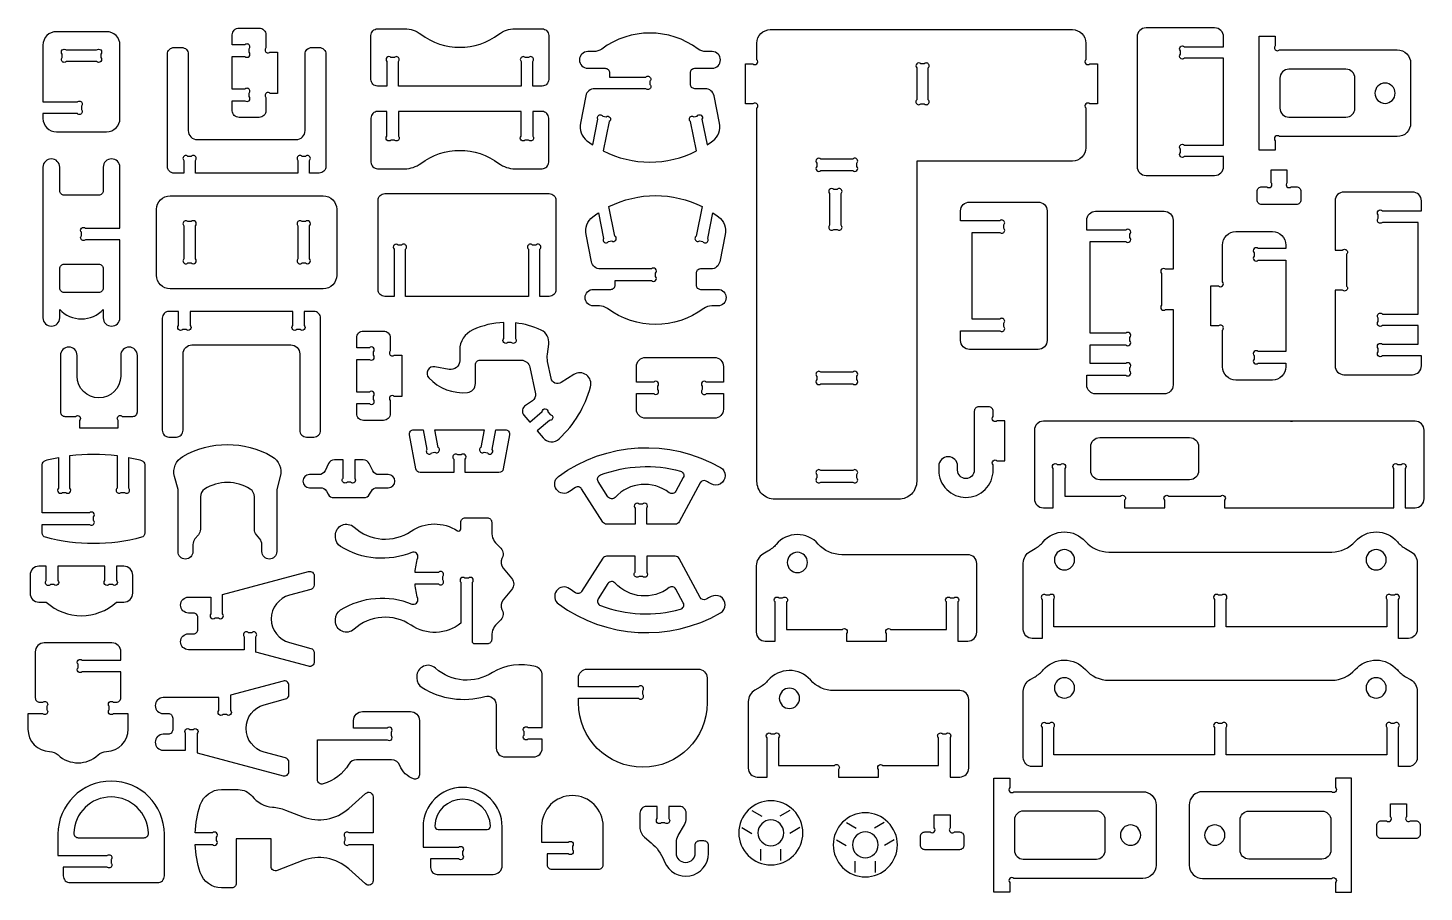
# Model space of a CAD drawing. Extents: x 633.3 to 693.7, y -15.6 to 60.
# Drawn here: x 633.4 to 693.6, y -15.6 to 21.7 of the extents above; entities that cross this region are included whole.
import ezdxf

# ---------------------------------------------------------------- set-up
doc = ezdxf.new("R2010")
doc.units = 0
doc.header["$MEASUREMENT"] = 0
doc.layers.add('KONTUR', color=20, linetype='CONTINUOUS')

msp = doc.modelspace()

# ---------------------------------------------------------------- linework, layer by layer
at = {"layer": 'KONTUR'}
for points in [[(634.646, 17.186), (636.81, 17.186, 0.414214), (637.387, 17.763), (637.387, 20.927, 0.414214), (636.81, 21.504), (634.646, 21.504, 0.414214), (634.069, 20.927), (634.069, 18.474), (635.551, 18.474, -1), (635.728, 18.297), (635.728, 18.151, -1), (635.551, 17.974), (634.069, 17.974), (634.069, 17.763, 0.414214)], [(642.232, 18.53), (642.778, 18.53, 1), (642.955, 18.707), (642.955, 18.853, 1), (642.778, 19.03), (642.232, 19.03), (642.232, 20.44), (642.778, 20.44, 1), (642.955, 20.617), (642.955, 20.763, 1), (642.778, 20.94), (642.232, 20.94), (642.232, 21.372, -0.414214), (642.52, 21.66), (643.389, 21.66, -0.414214), (643.678, 21.372), (643.678, 20.802, 1), (643.855, 20.625), (644.178, 20.625), (644.178, 18.844), (643.855, 18.844, 1), (643.678, 18.667), (643.678, 18.097, -0.414214), (643.389, 17.809), (642.52, 17.809, -0.414214), (642.232, 18.097)], [(648.496, 21.627), (649.666, 21.627, -0.16263), (650.36, 21.395, 0.334097), (653.722, 21.395, -0.16263), (654.416, 21.627), (655.586, 21.627, -0.414214), (655.874, 21.339), (655.874, 19.446, -0.414214), (655.586, 19.158), (655.186, 19.158), (655.186, 20.215, 1), (655.009, 20.392), (654.863, 20.392, 1), (654.686, 20.215), (654.686, 19.158), (649.396, 19.158), (649.396, 20.215, 1), (649.219, 20.392), (649.073, 20.392, 1), (648.896, 20.215), (648.896, 19.158), (648.496, 19.158, -0.414214), (648.208, 19.446), (648.208, 21.339, -0.414214)], [(662.248, 16.362), (661.992, 17.631, -1), (662.13, 17.839), (662.273, 17.868, -1), (662.482, 17.73), (662.704, 16.627, 0.016944), (662.951, 16.803, 0.286808), (663.238, 17.566), (663.001, 18.74, 0.357001), (662.624, 19.048), (662.172, 19.048, -0.414214), (661.98, 19.241), (661.98, 19.735, -0.414214), (662.172, 19.927), (662.919, 19.927, 1), (662.919, 20.644), (662.659, 20.644, -0.161246), (662.315, 20.758, 0.331101), (658.16, 20.758, -0.161246), (657.816, 20.644), (657.556, 20.644, 1), (657.556, 19.927), (658.303, 19.927, -0.414214), (658.495, 19.735), (658.495, 19.548), (660.06, 19.548, -1), (660.237, 19.371), (660.237, 19.225, -1), (660.06, 19.048), (657.851, 19.048, 0.357001), (657.474, 18.74), (657.237, 17.566, 0.286808), (657.524, 16.803, 0.016944), (657.77, 16.627), (657.993, 17.73, -1), (658.202, 17.868), (658.345, 17.839, -1), (658.483, 17.631), (658.227, 16.362, 0.237707)], [(671.739, 2.114, -0.414214), (670.969, 1.345), (665.62, 1.345, -0.414214), (664.851, 2.114), (664.851, 18.216, 1), (664.674, 18.393), (664.351, 18.393), (664.351, 20.121), (664.674, 20.121, 1), (664.851, 20.298), (664.851, 21.016, -0.414214), (665.428, 21.592), (678.455, 21.592, -0.414214), (679.032, 21.016), (679.032, 20.298, 1), (679.209, 20.121), (679.532, 20.121), (679.532, 18.393), (679.209, 18.393, 1), (679.032, 18.216), (679.032, 16.499, -0.414214), (678.455, 15.922), (671.739, 15.922)], [(684.969, 16.119), (683.284, 16.119, -1), (683.107, 16.296), (683.107, 16.441, -1), (683.284, 16.619), (684.469, 16.619), (684.969, 16.619), (684.969, 20.357), (684.469, 20.357), (683.284, 20.357, -1), (683.107, 20.534), (683.107, 20.68, -1), (683.284, 20.857), (684.969, 20.857), (684.969, 21.282, 0.414214), (684.585, 21.667), (681.629, 21.667, 0.414214), (681.244, 21.282), (681.244, 15.693, 0.414214), (681.629, 15.309), (684.585, 15.309, 0.414214), (684.969, 15.693)], [(692.459, 16.983), (687.377, 16.983, 1), (687.2, 16.806), (687.2, 16.395), (686.512, 16.395), (686.512, 21.309), (687.2, 21.309), (687.2, 20.899, 1), (687.377, 20.721), (692.459, 20.721, -0.414214), (693.036, 20.145), (693.036, 17.559, -0.414214)], [(635.075, 20.716), (636.38, 20.716, -1), (636.557, 20.539), (636.557, 20.394, -1), (636.38, 20.216), (635.075, 20.216, -1), (634.898, 20.394), (634.898, 20.539, -1)], [(639.725, 15.407, -0.414214), (639.436, 15.696), (639.436, 20.534, -0.414214), (639.725, 20.823), (640.046, 20.823, -0.414214), (640.334, 20.534), (640.334, 17.238, 0.414214), (640.719, 16.853), (644.982, 16.853, 0.414214), (645.367, 17.238), (645.367, 20.534, -0.414214), (645.655, 20.823), (645.976, 20.823, -0.414214), (646.264, 20.534), (646.264, 15.696, -0.414214), (645.976, 15.407), (645.561, 15.407), (645.561, 15.953, 1), (645.384, 16.13), (645.238, 16.13, 1), (645.061, 15.953), (645.061, 15.407), (640.64, 15.407), (640.64, 15.953, 1), (640.463, 16.13), (640.317, 16.13, 1), (640.14, 15.953), (640.14, 15.407)], [(671.739, 19.944), (671.739, 18.57, 1), (671.916, 18.393), (672.061, 18.393, 1), (672.239, 18.57), (672.239, 19.944, 1), (672.061, 20.121), (671.916, 20.121, 1)], [(690.634, 18.204), (690.634, 19.5, 0.414214), (690.249, 19.884), (687.784, 19.884, 0.414214), (687.4, 19.5), (687.4, 18.204, 0.414214), (687.784, 17.82), (690.249, 17.82, 0.414214)], [(691.933, 19.288, 0.414214), (691.496, 18.852, 0.414214), (691.933, 18.416, 0.414214), (692.369, 18.852, 0.414214)], [(648.496, 15.595), (649.666, 15.595, 0.16263), (650.36, 15.826, -0.334097), (653.722, 15.826, 0.16263), (654.416, 15.595), (655.586, 15.595, 0.414214), (655.874, 15.883), (655.874, 17.775, 0.414214), (655.586, 18.064), (655.186, 18.064), (655.186, 17.006, -1), (655.009, 16.829), (654.863, 16.829, -1), (654.686, 17.006), (654.686, 18.064), (649.396, 18.064), (649.396, 17.006, -1), (649.219, 16.829), (649.073, 16.829, -1), (648.896, 17.006), (648.896, 18.064), (648.496, 18.064, 0.414214), (648.208, 17.775), (648.208, 15.883, 0.414214)], [(636.666, 15.661), (636.666, 14.645, -0.414214), (636.474, 14.453), (634.981, 14.453, -0.414214), (634.789, 14.645), (634.789, 15.661, 1), (634.069, 15.661), (634.069, 9.171, 1), (634.789, 9.171), (634.789, 9.531, 0.435619), (636.666, 9.531), (636.666, 9.171, 1), (637.387, 9.171), (637.387, 12.533), (635.905, 12.533, -1), (635.728, 12.71), (635.728, 12.856, -1), (635.905, 13.033), (637.387, 13.033), (637.387, 15.661, 1)], [(667.608, 15.516), (668.982, 15.516, 1), (669.159, 15.693), (669.159, 15.839, 1), (668.982, 16.016), (667.608, 16.016, 1), (667.431, 15.839), (667.431, 15.693, 1)], [(686.615, 14.818), (686.84, 14.818, 1), (687.017, 14.995), (687.017, 15.551), (687.705, 15.551), (687.705, 14.995, 1), (687.882, 14.818), (688.107, 14.818, -0.414214), (688.299, 14.626), (688.299, 14.245, -0.414214), (688.107, 14.052), (686.615, 14.052, -0.414214), (686.422, 14.245), (686.422, 14.626, -0.414214)], [(649.705, 10.093), (649.705, 12.131, 1), (649.528, 12.308), (649.382, 12.308, 1), (649.205, 12.131), (649.205, 10.093), (648.806, 10.093, -0.414214), (648.517, 10.381), (648.517, 14.236, -0.414214), (648.806, 14.524), (655.895, 14.524, -0.414214), (656.184, 14.236), (656.184, 10.381, -0.414214), (655.895, 10.093), (655.496, 10.093), (655.496, 12.131, 1), (655.319, 12.308), (655.173, 12.308, 1), (654.996, 12.131), (654.996, 10.093)], [(667.983, 14.531), (667.983, 13.157, 1), (668.16, 12.98), (668.306, 12.98, 1), (668.483, 13.157), (668.483, 14.531, 1), (668.306, 14.708), (668.16, 14.708, 1)], [(693.359, 8.832), (691.816, 8.832, -1), (691.639, 9.009), (691.639, 9.155, -1), (691.816, 9.332), (693.359, 9.332), (693.359, 13.283), (692.501, 13.283), (691.816, 13.283, -1), (691.639, 13.46), (691.639, 13.606, -1), (691.816, 13.783), (693.501, 13.783), (693.501, 14.208, 0.414214), (693.117, 14.593), (690.161, 14.593, 0.414214), (689.776, 14.208), (689.776, 12.089), (690.099, 12.089, -1), (690.276, 11.912), (690.276, 10.538, -1), (690.099, 10.361), (689.776, 10.361), (689.776, 7.103, 0.414214), (690.161, 6.718), (693.117, 6.718, 0.414214), (693.501, 7.103), (693.501, 7.528), (691.816, 7.528, -1), (691.639, 7.705), (691.639, 7.851, -1), (691.816, 8.028), (692.501, 8.028), (693.359, 8.028)], [(638.969, 13.851, -0.414214), (639.546, 14.428), (646.154, 14.428, -0.414214), (646.731, 13.851), (646.731, 11, -0.414214), (646.154, 10.423), (639.546, 10.423, -0.414214), (638.969, 11)], [(662.493, 13.962), (662.236, 12.694, 1), (662.375, 12.485), (662.518, 12.457, 1), (662.727, 12.595), (662.949, 13.697, -0.016944), (663.196, 13.522, -0.286808), (663.482, 12.758), (663.246, 11.585, -0.357001), (662.869, 11.277), (662.417, 11.277, 0.414214), (662.225, 11.084), (662.225, 10.59, 0.414214), (662.417, 10.397), (663.164, 10.397, -1), (663.164, 9.681), (662.904, 9.681, 0.161246), (662.56, 9.567, -0.331101), (658.405, 9.567, 0.161246), (658.06, 9.681), (657.8, 9.681, -1), (657.8, 10.397), (658.547, 10.397, 0.414214), (658.74, 10.59), (658.74, 10.777), (660.305, 10.777, 1), (660.482, 10.954), (660.482, 11.099, 1), (660.305, 11.277), (658.096, 11.277, -0.357001), (657.719, 11.585), (657.482, 12.758, -0.286808), (657.769, 13.522, -0.016944), (658.015, 13.697), (658.238, 12.595, 1), (658.446, 12.457), (658.589, 12.485, 1), (658.728, 12.694), (658.472, 13.962, -0.237707)], [(673.634, 8.613), (675.32, 8.613, 1), (675.497, 8.79), (675.497, 8.936, 1), (675.32, 9.113), (674.634, 9.113), (674.134, 9.113), (674.134, 12.852), (674.634, 12.852), (675.32, 12.852, 1), (675.497, 13.029), (675.497, 13.175, 1), (675.32, 13.352), (673.634, 13.352), (673.634, 13.777, -0.414214), (674.019, 14.162), (676.975, 14.162, -0.414214), (677.36, 13.777), (677.36, 8.188, -0.414214), (676.975, 7.804), (674.019, 7.804, -0.414214), (673.634, 8.188)], [(640.14, 13.139), (640.14, 11.712, 1), (640.317, 11.535), (640.463, 11.535, 1), (640.64, 11.712), (640.64, 13.139, 1), (640.463, 13.316), (640.317, 13.316, 1)], [(645.061, 13.139), (645.061, 11.712, 1), (645.238, 11.535), (645.384, 11.535, 1), (645.561, 11.712), (645.561, 13.139, 1), (645.384, 13.316), (645.238, 13.316, 1)], [(679.213, 8.003), (680.756, 8.003, 1), (680.933, 8.18), (680.933, 8.326, 1), (680.756, 8.503), (679.213, 8.503), (679.213, 12.454), (680.071, 12.454), (680.756, 12.454, 1), (680.933, 12.631), (680.933, 12.777, 1), (680.756, 12.954), (679.071, 12.954), (679.071, 13.379, -0.414214), (679.455, 13.764), (682.411, 13.764, -0.414214), (682.796, 13.379), (682.796, 11.26), (682.473, 11.26, 1), (682.296, 11.083), (682.296, 9.709, 1), (682.473, 9.532), (682.796, 9.532), (682.796, 6.274, -0.414214), (682.411, 5.889), (679.455, 5.889, -0.414214), (679.071, 6.274), (679.071, 6.699), (680.756, 6.699, 1), (680.933, 6.876), (680.933, 7.021, 1), (680.756, 7.199), (680.071, 7.199), (679.213, 7.199)], [(684.427, 10.548), (684.75, 10.548, 1), (684.927, 10.725), (684.927, 12.308, -0.414214), (685.504, 12.885), (687.076, 12.885, -0.414214), (687.653, 12.308), (687.653, 12.152), (686.467, 12.152, 1), (686.29, 11.975), (686.29, 11.829, 1), (686.467, 11.652), (687.653, 11.652), (687.653, 7.715), (686.467, 7.715, 1), (686.29, 7.538), (686.29, 7.392, 1), (686.467, 7.215), (687.653, 7.215), (687.653, 7.059, -0.414214), (687.076, 6.482), (685.504, 6.482, -0.414214), (684.927, 7.059), (684.927, 8.642, 1), (684.75, 8.82), (684.427, 8.82)], [(634.981, 10.261, -0.414214), (634.789, 10.453), (634.789, 11.291, -0.414214), (634.981, 11.483), (636.474, 11.483, -0.414214), (636.666, 11.291), (636.666, 10.453, -0.414214), (636.474, 10.261)], [(639.499, 9.446, 0.414214), (639.21, 9.158), (639.21, 4.319, 0.414214), (639.499, 4.03), (639.82, 4.03, 0.414214), (640.108, 4.319), (640.108, 7.615, -0.414214), (640.493, 8), (644.756, 8, -0.414214), (645.141, 7.615), (645.141, 4.319, 0.414214), (645.429, 4.03), (645.75, 4.03, 0.414214), (646.038, 4.319), (646.038, 9.158, 0.414214), (645.75, 9.446), (645.335, 9.446), (645.335, 8.843, -1), (645.158, 8.666), (645.012, 8.666, -1), (644.835, 8.843), (644.835, 9.446), (640.414, 9.446), (640.414, 8.843, -1), (640.237, 8.666), (640.091, 8.666, -1), (639.914, 8.843), (639.914, 9.446)], [(647.594, 5.469), (648.14, 5.469, 1), (648.317, 5.646), (648.317, 5.792, 1), (648.14, 5.969), (647.594, 5.969), (647.594, 7.379), (648.14, 7.379, 1), (648.317, 7.556), (648.317, 7.702, 1), (648.14, 7.879), (647.594, 7.879), (647.594, 8.311, -0.414214), (647.882, 8.6), (648.751, 8.6, -0.414214), (649.04, 8.311), (649.04, 7.742, 1), (649.217, 7.565), (649.54, 7.565), (649.54, 5.783), (649.217, 5.783, 1), (649.04, 5.606), (649.04, 5.037, -0.414214), (648.751, 4.749), (647.882, 4.749, -0.414214), (647.594, 5.037)], [(655.876, 8.039, 0.327736), (655.548, 8.638, 0.082502), (654.438, 8.948), (654.438, 8.282, -1), (654.261, 8.105), (654.115, 8.105, -1), (653.938, 8.282), (653.938, 8.966, 0.098873), (652.597, 8.65, 0.293434), (652.035, 7.775), (652.035, 7.321, -0.470319), (651.579, 6.943), (650.967, 7.059, 0.725517), (650.703, 6.579, 0.232505), (652.368, 5.949, 0.386628), (652.716, 6.332), (652.716, 7.15, -0.414214), (652.908, 7.343), (654.688, 7.343, -0.356602), (655.065, 7.035), (655.299, 5.888, -0.310333), (655.171, 5.587), (654.871, 5.396, 0.45464), (654.807, 4.966), (655.053, 4.676), (655.589, 5.131, -1), (655.839, 5.11), (655.933, 4.999, -1), (655.913, 4.749), (655.377, 4.294), (655.632, 3.994, 0.429009), (656.327, 3.955, 0.137809), (657.677, 6.192, 0.686905), (656.955, 6.725), (656.412, 6.378, -0.526329), (655.974, 6.564), (655.828, 7.281, -0.083534), (655.817, 7.599)], [(635.541, 6.652), (635.541, 7.548, 1), (634.82, 7.548), (634.82, 5.112, 0.414214), (635.013, 4.92), (635.473, 4.92, -1), (635.65, 4.742), (635.65, 4.42), (637.309, 4.42), (637.309, 4.742, -1), (637.486, 4.92), (637.946, 4.92, 0.414214), (638.138, 5.112), (638.138, 7.548, 1), (637.418, 7.548), (637.418, 6.652, -1)], [(663.024, 4.842), (660.043, 4.842, -0.414214), (659.658, 5.227), (659.658, 5.9), (660.399, 5.9, 1), (660.576, 6.077), (660.576, 6.223, 1), (660.399, 6.4), (659.658, 6.4), (659.658, 7.074, -0.414214), (660.043, 7.459), (663.024, 7.459, -0.414214), (663.408, 7.074), (663.408, 6.4), (662.668, 6.4, 1), (662.491, 6.223), (662.491, 6.077, 1), (662.668, 5.9), (663.408, 5.9), (663.408, 5.227, -0.414214)], [(667.608, 6.327), (668.982, 6.327, 1), (669.159, 6.504), (669.159, 6.649, 1), (668.982, 6.827), (667.608, 6.827, 1), (667.431, 6.649), (667.431, 6.504, 1)], [(673.504, 2.772, 1), (672.691, 2.772), (672.691, 2.597, 0.414214), (673.863, 1.425, 0.414214), (675.036, 2.597), (675.036, 2.828, -1), (675.213, 3.005), (675.536, 3.005), (675.536, 4.733), (675.213, 4.733, -1), (675.036, 4.91), (675.036, 5.14, 0.414214), (674.843, 5.333), (674.415, 5.333, 0.414214), (674.223, 5.14), (674.223, 2.597, -1), (673.504, 2.597)], [(653.912, 2.654, -0.361445), (653.723, 2.497), (652.277, 2.497), (652.277, 3.082, 1), (652.1, 3.259), (651.955, 3.259, 1), (651.777, 3.082), (651.777, 2.497), (650.332, 2.497, -0.361445), (650.143, 2.654), (649.871, 4.12, -0.469028), (650.06, 4.347), (650.458, 4.347), (650.617, 3.49, 1), (650.823, 3.348), (650.966, 3.375, 1), (651.108, 3.581), (650.966, 4.347), (653.089, 4.347), (652.947, 3.581, 1), (653.088, 3.375), (653.232, 3.348, 1), (653.438, 3.49), (653.597, 4.347), (653.995, 4.347, -0.469028), (654.184, 4.12)], [(678.125, 1.482), (680.528, 1.482, -1), (680.705, 1.305), (680.705, 0.982), (682.433, 0.982), (682.433, 1.305, -1), (682.61, 1.482), (684.835, 1.482, -1), (685.012, 1.305), (685.012, 0.982), (689.866, 0.982), (692.306, 0.982), (692.306, 2.668, -1), (692.483, 2.845), (692.629, 2.845, -1), (692.806, 2.668), (692.806, 0.982), (693.231, 0.982, 0.414214), (693.615, 1.367), (693.615, 4.323, 0.414214), (693.231, 4.708), (677.2, 4.708, 0.414214), (676.815, 4.323), (676.815, 1.367, 0.414214), (677.2, 0.982), (677.625, 0.982), (677.625, 2.668, -1), (677.802, 2.845), (677.948, 2.845, -1), (678.125, 2.668)], [(640.099, 3.194, -0.267035), (643.939, 3.194, -0.33993), (644.298, 2.329), (644.147, 1.763), (644.147, -0.908, -1), (643.505, -0.908), (643.505, -0.609, 0.173888), (643.418, -0.365), (643.27, -0.186, -0.173888), (643.183, 0.059), (643.183, 1.458, 0.254451), (643.007, 1.781, 0.295226), (641.031, 1.781, 0.254451), (640.855, 1.458), (640.855, 0.059, -0.173888), (640.768, -0.186), (640.62, -0.365, 0.173888), (640.532, -0.609), (640.532, -0.908, -1), (639.891, -0.908), (639.891, 1.763), (639.739, 2.329, -0.33993)], [(683.507, 2.186), (679.631, 2.186, -0.414214), (679.246, 2.57), (679.246, 3.619, -0.414214), (679.631, 4.004), (683.507, 4.004, -0.414214), (683.891, 3.619), (683.891, 2.57, -0.414214)], [(634.032, 2.652), (634.032, 2.836, -0.339868), (634.175, 3.022, -0.017741), (634.732, 3.149), (634.732, 1.821, 1), (634.909, 1.644), (635.055, 1.644, 1), (635.232, 1.821), (635.232, 3.229, -0.063321), (637.263, 3.229), (637.263, 1.821, 1), (637.44, 1.644), (637.586, 1.644, 1), (637.763, 1.821), (637.763, 3.149, -0.017741), (638.32, 3.022, -0.339868), (638.463, 2.836), (638.463, -0.107, -0.339868), (638.32, -0.293, -0.130898), (634.175, -0.293, -0.339868), (634.032, -0.107), (634.032, 0.261), (636.07, 0.261, 1), (636.247, 0.438), (636.247, 0.584, 1), (636.07, 0.761), (634.032, 0.761)], [(646.286, 1.702), (646.366, 1.562, 0.267949), (646.616, 1.418), (647.897, 1.418, 0.267949), (648.147, 1.562), (648.228, 1.702, -0.267949), (648.478, 1.846), (648.958, 1.846, 1), (648.958, 2.41), (648.545, 2.41, -0.288239), (648.285, 2.573), (648.137, 2.882, 0.288239), (647.877, 3.046), (647.507, 3.046), (647.507, 2.258, -1), (647.33, 2.081), (647.184, 2.081, -1), (647.007, 2.258), (647.007, 3.046), (646.637, 3.046, 0.288239), (646.377, 2.882), (646.228, 2.573, -0.288239), (645.968, 2.41), (645.555, 2.41, 1), (645.555, 1.846), (646.036, 1.846, -0.267949)], [(656.296, 2.331, -0.296281), (663.277, 2.717, -1), (662.874, 2.014, 0.010719), (662.663, 2.129, 0.409028), (662.405, 2.05), (661.499, 0.374, -0.275451), (661.33, 0.273), (660.097, 0.273), (660.097, 0.964, 1), (659.92, 1.141), (659.774, 1.141, 1), (659.597, 0.964), (659.597, 0.273), (658.364, 0.273, -0.256138), (658.202, 0.362), (657.29, 1.791, 0.41701), (657.023, 1.849, 0.01351), (656.774, 1.677, -1)], [(661.558, 2.56, -0.483161), (661.677, 2.283), (661.355, 1.689, -0.46149), (661.069, 1.628, 0.387543), (658.733, 1.428, -0.491578), (658.429, 1.455), (658.01, 2.113, -0.476222), (658.104, 2.396, -0.158028)], [(667.608, 2.088), (668.982, 2.088, 1), (669.159, 2.265), (669.159, 2.411, 1), (668.982, 2.588), (667.608, 2.588, 1), (667.431, 2.411), (667.431, 2.265, 1)], [(653.415, -4.551), (653.415, -4.695, -0.414214), (653.222, -4.887), (652.682, -4.887, -0.414214), (652.586, -4.791), (652.586, -2.233, 1), (652.409, -2.056), (652.263, -2.056, 1), (652.086, -2.233), (652.086, -3.995, -0.33145), (649.936, -4.078, 0.343881), (647.48, -4.258, -0.650317), (646.677, -3.902), (646.677, -3.832, -0.258498), (646.903, -3.424, -0.242557), (649.969, -3.169, 0.631373), (650.227, -2.937, -0.05204), (650.109, -2.306), (651.126, -2.306, 1), (651.303, -2.129), (651.303, -1.983, 1), (651.126, -1.806), (650.109, -1.806, -0.05204), (650.227, -1.176, 0.631373), (649.969, -0.944, -0.242557), (646.903, -0.688, -0.258498), (646.677, -0.281), (646.677, -0.211, -0.650317), (647.48, 0.146, 0.343881), (649.936, -0.034, -0.303388), (651.938, -0.01, 0.595263), (652.086, 0.071), (652.086, 0.354, -0.414214), (652.278, 0.546), (653.222, 0.546, -0.414214), (653.415, 0.354), (653.415, -0.062, 0.222745), (653.692, -0.653), (653.768, -0.717, -0.341843), (653.87, -1.176), (653.855, -1.209, 0.29127), (653.907, -1.618), (654.274, -2.061, -0.360967), (654.274, -2.552), (653.907, -2.994, 0.29127), (653.855, -3.404), (653.87, -3.436, -0.341843), (653.768, -3.896), (653.692, -3.96, 0.222745)], [(665.808, -2.905), (665.954, -2.905, -1), (666.131, -3.082), (666.131, -4.268), (668.534, -4.268, -1), (668.711, -4.445), (668.711, -4.768), (670.439, -4.768), (670.439, -4.445, -1), (670.616, -4.268), (673.019, -4.268), (673.019, -3.082, -1), (673.196, -2.905), (673.342, -2.905, -1), (673.519, -3.082), (673.519, -4.768), (673.944, -4.768, 0.414214), (674.328, -4.383), (674.328, -1.427, 0.414214), (673.944, -1.042), (668.509, -1.042, -0.215842), (667.497, -0.584, 0.457549), (665.68, -0.599, -0.085844), (665.328, -0.893), (665.11, -1.018, 0.267949), (664.822, -1.518), (664.822, -4.383, 0.414214), (665.206, -4.768), (665.631, -4.768), (665.631, -3.082, -1)], [(676.721, -4.654, -0.414214), (676.337, -4.269), (676.337, -1.404, -0.267949), (676.625, -0.904), (676.843, -0.778, 0.085844), (677.196, -0.485, -0.457549), (679.013, -0.47, 0.215842), (680.024, -0.928), (689.635, -0.928, 0.215842), (690.647, -0.47, -0.457549), (692.463, -0.485, 0.085844), (692.816, -0.778), (693.034, -0.904, -0.267949), (693.322, -1.404), (693.322, -4.269, -0.414214), (692.938, -4.654), (692.513, -4.654), (692.513, -2.968, 1), (692.335, -2.791), (692.19, -2.791, 1), (692.013, -2.968), (692.013, -4.154), (685.08, -4.154), (685.08, -2.968, 1), (684.902, -2.791), (684.757, -2.791, 1), (684.58, -2.968), (684.58, -4.154), (677.646, -4.154), (677.646, -2.968, 1), (677.469, -2.791), (677.324, -2.791, 1), (677.146, -2.968), (677.146, -4.654)], [(656.296, -3.166, 0.296281), (663.277, -3.553, 1), (662.874, -2.85, -0.010719), (662.663, -2.965, -0.409028), (662.405, -2.886), (661.499, -1.21, 0.275451), (661.33, -1.109), (660.097, -1.109), (660.097, -1.8, -1), (659.92, -1.977), (659.774, -1.977, -1), (659.597, -1.8), (659.597, -1.109), (658.364, -1.109, 0.256138), (658.202, -1.198), (657.29, -2.627, -0.41701), (657.023, -2.685, -0.01351), (656.774, -2.512, 1)], [(666.595, -0.94, 0.414214), (666.159, -1.376, 0.414214), (666.595, -1.813, 0.414214), (667.032, -1.376, 0.414214)], [(678.11, -0.826, 0.414214), (677.674, -1.262, 0.414214), (678.11, -1.699, 0.414214), (678.547, -1.262, 0.414214)], [(691.549, -0.826, 0.414214), (691.112, -1.262, 0.414214), (691.549, -1.699, 0.414214), (691.985, -1.262, 0.414214)], [(633.894, -3.084), (634.209, -3.084, 0.389467), (637.241, -3.084), (637.556, -3.084, 0.414214), (637.941, -2.699), (637.941, -1.926, 0.414214), (637.556, -1.542), (637.241, -1.542), (637.241, -2.155, -1), (637.064, -2.333), (636.918, -2.333, -1), (636.741, -2.155), (636.741, -1.542), (634.709, -1.542), (634.709, -2.155, -1), (634.532, -2.333), (634.387, -2.333, -1), (634.209, -2.155), (634.209, -1.542), (633.894, -1.542, 0.414214), (633.51, -1.926), (633.51, -2.699, 0.414214)], [(641.31, -2.871), (641.31, -3.593, 1), (641.487, -3.77), (641.633, -3.77, 1), (641.81, -3.593), (641.81, -2.764), (645.52, -1.77, -0.493145), (645.763, -1.956), (645.763, -2.357, -0.339454), (645.62, -2.543), (644.696, -2.79, 0.767327), (644.696, -4.834), (645.62, -5.081, -0.339454), (645.763, -5.267), (645.763, -5.668, -0.493145), (645.52, -5.854), (643.246, -5.244), (643.246, -4.584, 1), (643.069, -4.407), (642.923, -4.407, 1), (642.746, -4.584), (642.746, -5.138), (640.342, -5.138, -1), (640.342, -4.452), (640.558, -4.452, 0.414214), (640.75, -4.259), (640.75, -3.75, 0.414214), (640.558, -3.557), (640.342, -3.557, -1), (640.342, -2.871)], [(661.558, -3.396, 0.483161), (661.677, -3.119), (661.355, -2.524, 0.46149), (661.069, -2.463, -0.387543), (658.733, -2.264, 0.491578), (658.429, -2.291), (658.01, -2.949, 0.476222), (658.104, -3.232, 0.158028)], [(634.718, -9.678, 0.390295), (636.443, -9.678, -0.179271), (636.813, -9.526, 0.404093), (637.742, -8.565), (637.742, -7.902), (637.103, -7.902, -1), (636.926, -7.725), (636.926, -7.579, -1), (637.103, -7.402), (637.233, -7.402, 0.414214), (637.426, -7.21), (637.426, -6.091), (635.757, -6.091, -1), (635.58, -5.914), (635.58, -5.768, -1), (635.757, -5.591), (637.426, -5.591), (637.426, -5.23, 0.414214), (637.041, -4.846), (634.12, -4.846, 0.414214), (633.735, -5.23), (633.735, -7.21, 0.414214), (633.927, -7.402), (634.058, -7.402, -1), (634.235, -7.579), (634.235, -7.725, -1), (634.058, -7.902), (633.419, -7.902), (633.419, -8.565, 0.404093), (634.347, -9.526, -0.179271)], [(655.212, -9.762, 0.414214), (655.597, -9.378), (655.597, -8.994), (654.991, -8.994, -1), (654.814, -8.817), (654.814, -8.671, -1), (654.991, -8.494), (655.597, -8.494), (655.597, -6.239, 0.342082), (655.308, -5.867, 0.194861), (653.446, -6.115, -0.343881), (650.991, -5.935, 0.650317), (650.188, -6.292), (650.188, -6.362, 0.258498), (650.413, -6.769, 0.212615), (653.119, -7.15, -0.498511), (653.61, -7.52), (653.61, -9.378, 0.414214), (653.995, -9.762)], [(657.156, -7.234), (659.753, -7.234, 1), (659.93, -7.057), (659.93, -6.911, 1), (659.753, -6.734), (657.156, -6.734), (657.156, -6.358, -0.414214), (657.54, -5.974), (662.319, -5.974, -0.414214), (662.704, -6.358), (662.704, -7.432, -1), (657.156, -7.432)], [(676.721, -10.178, -0.414214), (676.337, -9.793), (676.337, -6.928, -0.267949), (676.625, -6.428), (676.843, -6.303, 0.085844), (677.196, -6.009, -0.457549), (679.013, -5.994, 0.215842), (680.024, -6.453), (689.635, -6.453, 0.215842), (690.647, -5.994, -0.457549), (692.463, -6.009, 0.085844), (692.816, -6.303), (693.034, -6.428, -0.267949), (693.322, -6.928), (693.322, -9.793, -0.414214), (692.938, -10.178), (692.513, -10.178), (692.513, -8.492, 1), (692.335, -8.315), (692.19, -8.315, 1), (692.013, -8.492), (692.013, -9.678), (685.08, -9.678), (685.08, -8.492, 1), (684.902, -8.315), (684.757, -8.315, 1), (684.58, -8.492), (684.58, -9.678), (677.646, -9.678), (677.646, -8.492, 1), (677.469, -8.315), (677.324, -8.315, 1), (677.146, -8.492), (677.146, -10.178)], [(640.22, -9.472), (640.22, -8.751, -1), (640.397, -8.573), (640.543, -8.573, -1), (640.72, -8.751), (640.72, -9.579), (644.43, -10.574, 0.493145), (644.672, -10.388), (644.672, -9.987, 0.339454), (644.529, -9.801), (643.606, -9.553, -0.767327), (643.606, -7.51), (644.529, -7.263, 0.339454), (644.672, -7.077), (644.672, -6.676, 0.493145), (644.43, -6.49), (642.155, -7.099), (642.155, -7.76, -1), (641.978, -7.937), (641.832, -7.937, -1), (641.655, -7.76), (641.655, -7.206), (639.251, -7.206, 1), (639.251, -7.892), (639.467, -7.892, -0.414214), (639.66, -8.084), (639.66, -8.594, -0.414214), (639.467, -8.787), (639.251, -8.787, 1), (639.251, -9.472)], [(665.788, -10.127), (668.191, -10.127, -1), (668.368, -10.304), (668.368, -10.627), (670.096, -10.627), (670.096, -10.304, -1), (670.273, -10.127), (672.676, -10.127), (672.676, -8.941, -1), (672.853, -8.764), (672.999, -8.764, -1), (673.176, -8.941), (673.176, -10.627), (673.601, -10.627, 0.414214), (673.985, -10.243), (673.985, -7.286, 0.414214), (673.601, -6.902), (668.166, -6.902, -0.215842), (667.154, -6.444, 0.457549), (665.337, -6.458, -0.085844), (664.985, -6.752), (664.767, -6.877, 0.267949), (664.479, -7.377), (664.479, -10.243, 0.414214), (664.863, -10.627), (665.288, -10.627), (665.288, -8.941, -1), (665.465, -8.764), (665.611, -8.764, -1), (665.788, -8.941)], [(678.11, -6.35, 0.414214), (677.674, -6.787, 0.414214), (678.11, -7.223, 0.414214), (678.547, -6.787, 0.414214)], [(691.549, -6.35, 0.414214), (691.112, -6.787, 0.414214), (691.549, -7.223, 0.414214), (691.985, -6.787, 0.414214)], [(666.252, -6.799, 0.414214), (665.816, -7.236, 0.414214), (666.252, -7.672, 0.414214), (666.688, -7.236, 0.414214)], [(650.299, -10.53, -0.523785), (650.039, -10.71, -0.215477), (649.461, -10.134, 0.311559), (649.101, -9.886), (647.585, -9.886, 0.26463), (647.255, -10.074, -0.192172), (646.145, -10.927, -0.49737), (645.9, -10.742), (645.9, -9.018), (648.911, -9.018, 1), (649.088, -8.841), (649.088, -8.695, 1), (648.911, -8.518), (647.458, -8.518), (647.458, -8.194, -0.414214), (647.843, -7.809), (649.914, -7.809, -0.414214), (650.299, -8.194)], [(634.944, -14.892, 0.414214), (635.233, -15.181), (639.013, -15.181, 0.414214), (639.302, -14.892), (639.302, -13.098, 1), (634.713, -13.098), (634.713, -14.012), (636.83, -14.012, -1), (637.007, -14.189), (637.007, -14.335, -1), (636.83, -14.512), (634.944, -14.512)], [(681.487, -15), (675.93, -15, 1), (675.752, -15.177), (675.752, -15.588), (675.065, -15.588), (675.065, -10.674), (675.752, -10.674), (675.752, -11.084, 1), (675.93, -11.261), (681.487, -11.261, -0.414214), (682.064, -11.838), (682.064, -14.423, -0.414214)], [(684.064, -15), (689.621, -15, -1), (689.798, -15.177), (689.798, -15.588), (690.486, -15.588), (690.486, -10.674), (689.798, -10.674), (689.798, -11.084, -1), (689.621, -11.261), (684.064, -11.261, 0.414214), (683.487, -11.838), (683.487, -14.423, 0.414214)], [(648.3, -13.037), (647.267, -13.037, 1), (647.09, -13.214), (647.09, -13.36, 1), (647.267, -13.537), (648.3, -13.537), (648.3, -15.096, -0.647905), (647.98, -15.239), (647.251, -14.588, 0.282198), (645.272, -14.231), (644.164, -14.662, -0.527677), (643.902, -14.483), (643.902, -13.287), (642.402, -13.287), (642.402, -15.213, -0.414214), (642.21, -15.406), (641.766, -15.406, -0.324633), (640.852, -14.742, -0.065576), (640.627, -13.537), (641.372, -13.537, 1), (641.549, -13.36), (641.549, -13.214, 1), (641.372, -13.037), (640.627, -13.037, -0.065576), (640.852, -11.831, -0.324633), (641.766, -11.168), (642.483, -11.168, -0.228179), (643.084, -11.457, 0.208491), (643.969, -11.925, -0.074187), (644.522, -12.05), (645.272, -12.343, 0.282198), (647.251, -11.985), (647.98, -11.334, -0.647905), (648.3, -11.477)], [(650.457, -13.655), (651.985, -13.655, -1), (652.162, -13.832), (652.162, -13.978, -1), (651.985, -14.155), (650.781, -14.155), (650.781, -14.535, 0.414214), (651.07, -14.823), (653.483, -14.823, 0.414214), (653.867, -14.439), (653.867, -12.779, 1), (650.457, -12.779)], [(655.569, -13.437), (656.718, -13.437, -1), (656.895, -13.614), (656.895, -13.76, -1), (656.718, -13.937), (655.804, -13.937), (655.804, -14.413, 0.414214), (655.996, -14.606), (658.03, -14.606, 0.414214), (658.222, -14.413), (658.222, -12.755, 1), (655.569, -12.755)], [(635.396, -13.047, 0.4236), (635.589, -13.245), (638.426, -13.245, 0.4236), (638.618, -13.047, 0.968558)], [(650.965, -12.741, 0.4236), (651.108, -12.888), (653.217, -12.888, 0.4236), (653.359, -12.741, 0.968558)], [(660.839, -14.217), (660.867, -14.288, 0.825341), (662.76, -13.923), (662.76, -13.578, 0.414214), (662.567, -13.385), (662.368, -13.385, 0.414214), (662.176, -13.578), (662.176, -13.923, -1), (661.38, -13.923), (661.38, -13.437, -0.131652), (661.457, -13.148), (661.722, -12.69, 0.131652), (661.799, -12.401), (661.799, -12.185, 0.414214), (661.511, -11.896), (661.052, -11.896), (661.052, -12.423, -1), (660.875, -12.6), (660.729, -12.6, -1), (660.552, -12.423), (660.552, -11.896), (660.093, -11.896, 0.414214), (659.804, -12.185), (659.804, -12.782, 0.220517), (660.009, -13.222), (660.297, -13.466, -0.122252)], [(665.452, -11.652, 0.414214), (664.07, -13.034, 0.414214), (665.452, -14.417, 0.414214), (666.835, -13.034, 0.414214)], [(691.767, -12.514), (691.992, -12.514, 1), (692.169, -12.337), (692.169, -11.782), (692.857, -11.782), (692.857, -12.337, 1), (693.034, -12.514), (693.259, -12.514, -0.414214), (693.451, -12.706), (693.451, -13.088, -0.414214), (693.259, -13.28), (691.767, -13.28, -0.414214), (691.574, -13.088), (691.574, -12.706, -0.414214)], [(665.452, -12.478, 0.414214), (664.896, -13.034, 0.414214), (665.452, -13.591, 0.414214), (666.009, -13.034, 0.414214)], [(669.524, -12.17, 0.414214), (668.142, -13.552, 0.414214), (669.524, -14.935, 0.414214), (670.907, -13.552, 0.414214)], [(672.093, -12.996), (672.319, -12.996, 1), (672.496, -12.819), (672.496, -12.264), (673.183, -12.264), (673.183, -12.819, 1), (673.36, -12.996), (673.586, -12.996, -0.414214), (673.778, -13.188), (673.778, -13.57, -0.414214), (673.586, -13.762), (672.093, -13.762, -0.414214), (671.901, -13.57), (671.901, -13.188, -0.414214)], [(679.87, -13.779), (679.87, -12.483, 0.414214), (679.486, -12.099), (676.337, -12.099, 0.414214), (675.952, -12.483), (675.952, -13.779, 0.414214), (676.337, -14.163), (679.486, -14.163, 0.414214)], [(685.681, -13.779), (685.681, -12.483, -0.414214), (686.065, -12.099), (689.214, -12.099, -0.414214), (689.598, -12.483), (689.598, -13.779, -0.414214), (689.214, -14.163), (686.065, -14.163, -0.414214)], [(669.524, -12.996, 0.414214), (668.968, -13.552, 0.414214), (669.524, -14.109, 0.414214), (670.081, -13.552, 0.414214)], [(680.96, -12.694, 0.414214), (680.524, -13.131, 0.414214), (680.96, -13.567, 0.414214), (681.397, -13.131, 0.414214)], [(684.591, -12.694, 0.414214), (684.154, -13.131, 0.414214), (684.591, -13.567, 0.414214), (685.027, -13.131, 0.414214)]]:
    msp.add_lwpolyline(points, format="xyb", close=True, dxfattribs=at)
for points in [[(687.856, 4.71, 0.014798), (687.936, 4.708)], [(643.183, 1.458, 0.254451), (643.007, 1.781)]]:
    msp.add_lwpolyline(points, format="xyb", dxfattribs=at)
for points in [[(664.634, -12.064), (665.06, -12.31)], [(666.271, -12.064), (665.845, -12.31)], [(668.706, -12.582), (669.132, -12.828)], [(670.343, -12.582), (669.917, -12.828)], [(664.203, -12.811), (664.629, -13.057)], [(666.702, -12.811), (666.276, -13.057)], [(665.021, -14.229), (665.021, -13.736)], [(665.884, -14.229), (665.884, -13.736)], [(668.275, -13.329), (668.701, -13.575)], [(670.774, -13.329), (670.348, -13.575)], [(669.093, -14.746), (669.093, -14.254)], [(669.956, -14.746), (669.956, -14.254)]]:
    msp.add_lwpolyline(points, dxfattribs=at)

doc.saveas('drawing.dxf')
